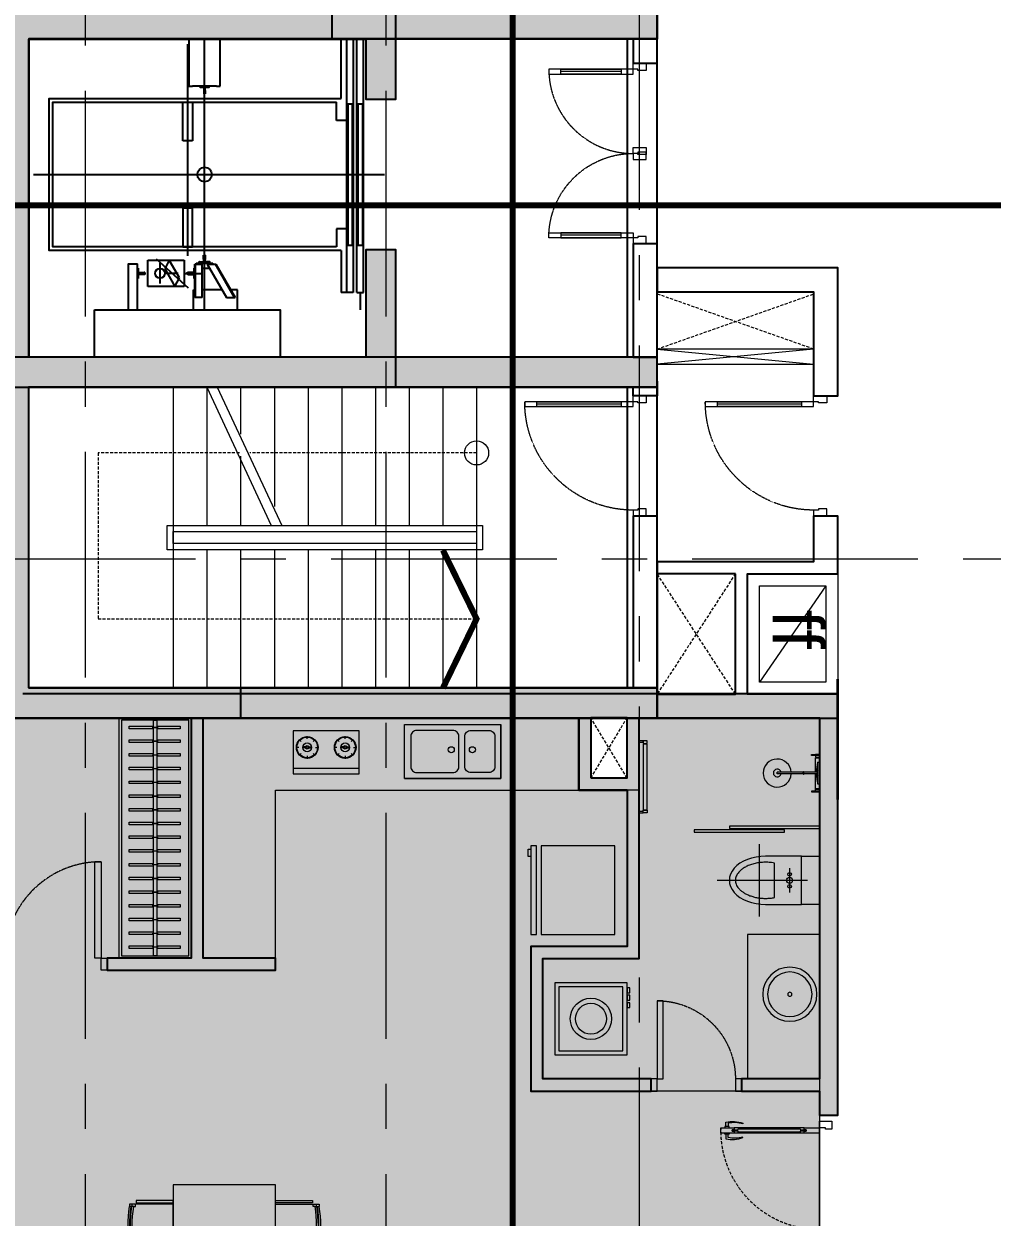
# Model space of a CAD drawing. Header units: millimetres. Extents: x -100356 to 314685, y 446 to 1273965.
# Drawn here: x 63680 to 71724, y 905381 to 915293 of the extents above; entities that cross this region are included whole.
import ezdxf

# ---------------------------------------------------------------- set-up
doc = ezdxf.new("R2010")
doc.units = ezdxf.units.MM
for name, pattern in [('20180221 BF$0$Core - tb$0$HIDDEN', [0.375, 0.25, -0.125]), ('A1 - dp$0$DASHED2', [0.375, 0.25, -0.125]), ('A1 - dp$0$HIDDEN', [0.375, 0.25, -0.125]), ('B1 - tb$0$DASHED2', [0.375, 0.25, -0.125]), ('B1 - tb$0$HIDDEN', [0.375, 0.25, -0.125]), ('CENTER', [2, 1.25, -0.25, 0.25, -0.25]), ('Core - tb$0$HIDDEN', [0.375, 0.25, -0.125]), ('Dash', [6, 3, -3])]:
    doc.linetypes.add(name, pattern=pattern)
for name, color, linetype, lineweight in [('$0$TUONG 2', 2, 'Continuous', 35), ('20180221 BF$0$TUONG 2', 2, 'Continuous', 25), ('@ color hatch', 7, 'Continuous', 13), ('@LOUVER', 35, 'Continuous', 13), ('A.Concrete', 7, 'Continuous', 25), ('A1 - dp$0$A.HACH 250', 250, 'Continuous', 5), ('A1 - dp$0$CUA', 5, 'Continuous', 9), ('A1 - dp$0$FURNITURE', 8, 'Continuous', 5), ('A1 - dp$0$TUONG 2', 2, 'Continuous', 25), ('B1 - tb$0$A.HACH 250', 250, 'Continuous', 5), ('B1 - tb$0$CUA', 5, 'Continuous', 9), ('B1 - tb$0$FURNITURE', 8, 'Continuous', 5), ('Core - tb$0$1-thaythuong', 9, 'Continuous', 13), ('Core - tb$0$A.Concrete', 7, 'Continuous', 25), ('Core - tb$0$A.Thin', 8, 'Continuous', 13), ('Core - tb$0$A.Wall', 2, 'Continuous', 25), ('Core - tb$0$CUA', 5, 'Continuous', 9), ('Core - tb$0$Hatch-wall', 251, 'Continuous', 5), ('Core - tb$0$net bao', 254, 'Continuous', 13), ('Hatch-wall', 251, 'Continuous', 5), ('LC.HA', 250, 'Continuous', 9), ('LGI', 250, 'CENTER', 9), ('luoicot', 30, 'Continuous', 13), ('setback', 1, 'Continuous', 13), ('TEXT', 6, 'Continuous', 20), ('TXT', 1, 'Continuous', 25)]:
    doc.layers.add(name, color=color, linetype=linetype, lineweight=lineweight)
doc.layers.add('@area depoint', color=8, linetype='Continuous', lineweight=35, plot=False)
doc.layers.add('Core - tb$0$CT3 MBT 11-31$0$Nqh-ME-01', color=8, linetype='Continuous')
doc.layers.add('STR', color=7, linetype='Continuous')
doc.styles.add('arial_eng', font='ARIALNI.TTF')
doc.styles.add('VnArial', font='Font - TrueType - Arial.ttf')

# ---------------------------------------------------------------- blocks, each defined once
blk = doc.blocks.new('A1 - dp$0$mb-tulanh700x735')
for p, q in [((368.4, 700), (-368.4, 700)), ((-368.4, 700), (-368.4, 650.9)), ((279.3, 700), (279.3, 720.2)), ((279.3, 720.2), (339.9, 720.2)), ((339.9, 700), (279.3, 700)), ((339.9, 720.2), (339.9, 700)), ((368.4, 650.9), (368.4, 700)), ((-368.4, 650.9), (368.4, 650.9)), ((368.4, 614), (-368.4, 614)), ((-368.4, 614), (-368.4, 0)), ((368.4, 0), (368.4, 614)), ((-368.4, 0), (368.4, 0))]:
    blk.add_line(p, q)
blk = doc.blocks.new('A1 - dp$0$bep')
at = {"layer": 'A1 - dp$0$FURNITURE'}
for p, q in [((0, 358.3), (0, 0)), ((549, 358.3), (0, 358.3)), ((116.8, 289.8), (116.8, 313.2)), ((432.3, 289.8), (432.3, 313.2)), ((549, 0), (549, 358.3)), ((46.6, 219.6), (23.2, 219.6)), ((67.2, 269.2), (50.6, 285.8)), ((102.7, 223.6), (80.1, 223.6)), ((102.7, 215.5), (80.1, 215.5)), ((130.9, 223.6), (153.5, 223.6)), ((130.9, 215.5), (153.5, 215.5)), ((166.4, 269.2), (183, 285.8)), ((187, 219.6), (210.4, 219.6)), ((362.1, 219.6), (338.6, 219.6)), ((382.6, 269.2), (366.1, 285.8)), ((418.1, 223.6), (395.6, 223.6)), ((418.1, 215.5), (395.6, 215.5)), ((446.4, 223.6), (468.9, 223.6)), ((446.4, 215.5), (468.9, 215.5)), ((481.9, 269.2), (498.4, 285.8)), ((502.4, 219.6), (525.9, 219.6)), ((67.2, 170), (50.6, 153.4)), ((116.8, 149.4), (116.8, 126)), ((166.4, 170), (183, 153.4)), ((382.6, 170), (366.1, 153.4)), ((432.3, 149.4), (432.3, 126)), ((481.9, 170), (498.4, 153.4)), ((549, 45), (0, 45)), ((0, 0), (549, 0))]:
    blk.add_line(p, q, dxfattribs=at)
for centre, radius in [((116.8, 219.6), 90), ((116.8, 219.6), 85.5), ((432.3, 219.6), 90), ((432.3, 219.6), 85.5), ((116.8, 219.6), 36.9), ((116.8, 219.6), 14.7), ((116.8, 219.6), 8.24), ((432.3, 219.6), 36.9), ((432.3, 219.6), 14.7), ((432.3, 219.6), 8.24)]:
    blk.add_circle(centre, radius, dxfattribs=at)
blk = doc.blocks.new('A1 - dp$0$crua 450x830')
at = {"layer": 'A1 - dp$0$FURNITURE'}
blk.add_lwpolyline([(400, 10), (-400, 10), (-400, 460), (400, 460)], close=True, dxfattribs=at)
blk.add_lwpolyline([(-400, 10), (400, 10), (400, 460)], dxfattribs=at)
for points in [[(-300, 60), (0, 60, 0.414214), (50, 110), (50, 360, 0.414214), (0, 410), (-300, 410, 0.414214), (-350, 360), (-350, 110, 0.414214)], [(100, 110), (100, 360, -0.414214), (150, 410), (300, 410, -0.414214), (350, 360), (350, 110, -0.414214), (300, 60), (150, 60, -0.414214)]]:
    blk.add_lwpolyline(points, format="xyb", close=True, dxfattribs=at)
for centre in [(-12.5, 250), (162.5, 250)]:
    blk.add_circle(centre, 25, dxfattribs=at)
blk = doc.blocks.new('A1 - dp$0$A$C4168242D')
for points in [[(300, 750), (300, 0)], [(0, 400), (600, 400)], [(100, 350), (100, 50), (500, 50), (500, 350)], [(157.1, 275.5), (442.9, 275.5)], [(400, 150), (200, 150)]]:
    blk.add_lwpolyline(points)
for centre, radius in [((250, 150), 15), ((300, 150), 25), ((350, 150), 15)]:
    blk.add_circle(centre, radius)
blk.add_ellipse((300, 350), major_axis=(0, 300), ratio=0.666667, start_param=4.712389, end_param=7.853982)
blk.add_open_spline([(442.9, 275.5), (444.5, 283.4), (445.7, 291.4), (448.6, 313.5), (449.6, 327.6), (450.2, 356.1), (449.7, 370.4), (447.3, 398.6), (445.3, 412.5), (439.9, 439.6), (436.5, 452.7), (428.4, 477.8), (423.8, 489.7), (413.4, 512), (407.6, 522.4), (396.4, 539.6), (391.1, 546.8), (380.1, 559.9), (374.4, 565.7), (362.9, 575.9), (357.1, 580.3), (345.5, 587.6), (339.8, 590.6), (328.3, 595.4), (322.7, 597.1), (311.5, 599.4), (306, 600), (294.9, 600), (289.4, 599.5), (278.2, 597.3), (272.6, 595.7), (261.1, 591.1), (255.4, 588.1), (243.8, 580.9), (238, 576.6), (226.5, 566.5), (220.8, 560.8), (209.7, 547.9), (204.4, 540.8), (194.2, 525.3), (189.3, 516.9), (180.4, 498.9), (176.2, 489.4), (168.7, 469.5), (165.4, 459), (159.7, 437.4), (157.3, 426.3), (153.4, 403.6), (152, 392), (150.3, 368.5), (149.9, 356.7), (150.2, 333.1), (150.9, 321.3), (153.2, 298.1), (154.9, 286.7), (157.1, 275.5)], degree=3, knots=[4.428595, 4.428595, 4.428595, 4.428595, 4.521718, 4.521718, 4.681946, 4.681946, 4.842175, 4.842175, 5.002403, 5.002403, 5.162632, 5.162632, 5.32286, 5.32286, 5.483089, 5.483089, 5.615862, 5.615862, 5.748636, 5.748636, 5.88141, 5.88141, 6.014184, 6.014184, 6.146958, 6.146958, 6.279732, 6.279732, 6.412506, 6.412506, 6.545279, 6.545279, 6.678053, 6.678053, 6.810827, 6.810827, 6.943601, 6.943601, 7.076375, 7.076375, 7.209149, 7.209149, 7.341922, 7.341922, 7.474696, 7.474696, 7.60747, 7.60747, 7.740244, 7.740244, 7.873018, 7.873018, 8.005792, 8.005792, 8.137776, 8.137776, 8.137776, 8.137776])
blk = doc.blocks.new('A1 - dp$0$A$C722D3D91')
at = {"ltscale": 0.07}
for radius in [225, 185, 17]:
    blk.add_circle((0, 0), radius, dxfattribs=at)
blk = doc.blocks.new('*U202')
for points in [[(0, 100), (50, 100), (50, 0), (0, 0)], [(700, 100), (750, 100), (750, 0), (700, 0)], [(50, 0), (100, 0), (100, -650), (50, -650)]]:
    blk.add_lwpolyline(points, close=True)
at = {"linetype": 'A1 - dp$0$HIDDEN'}
blk.add_arc((50, 0), 650, 270, 0, dxfattribs=at)
blk = doc.blocks.new('A1 - dp$0$A$C6E1257E0')
at = {"linetype": 'Continuous'}
blk.add_lwpolyline([(30.5, 0), (64.5, 0), (64.5, 8.5), (30.5, 8.5)], close=True, dxfattribs=at)
blk.add_lwpolyline([(39, 8.5), (39, 42.5, -0.1327536), (166.5, 34), (166.5, 29.75, 0.1152164), (56, 34), (56, 8.5)], format="xyb", dxfattribs=at)
blk = doc.blocks.new('A1 - dp$0$cua vao can ho')
at = {"layer": 'A1 - dp$0$A.HACH 250', "linetype": 'A1 - dp$0$DASHED2', "ltscale": 100}
for centre, radius, start, end in [((-77.8, 0), 822.2, 88.45126, 179.99999), ((-1222.2, 0), 322.2, 0.00003, 93.95459)]:
    blk.add_arc(centre, radius, start, end, dxfattribs=at)
at = {"layer": 'A1 - dp$0$CUA'}
for p, q in [((-100, 127.8), (-100, 710.8)), ((-55.6, 127.8), (-55.6, 710.8)), ((-1244.4, 127.8), (-1244.4, 210.3)), ((-1200, 127.8), (-1200, 210.3))]:
    blk.add_line(p, q, dxfattribs=at)
for points in [[(-55.6, 821.9), (-55.6, 804.1), (-55.6, 710.8), (-72.2, 710.8), (-72.7, 726.4), (-82.8, 726.4), (-83.3, 710.8), (-100, 710.8), (-100, 821.9)], [(-72.7, 726.4), (-71.1, 676.4), (-63.9, 676.4), (-63.9, 161.1), (-71.1, 161.1), (-72.7, 111.1), (-82.8, 111.1), (-83.3, 127.8), (-84.4, 161.1), (-91.7, 161.1), (-91.7, 676.4), (-84.4, 676.4), (-82.8, 726.4)], [(-1244.4, 321.5), (-1244.4, 303.7), (-1244.4, 210.3), (-1227.8, 210.3), (-1227.3, 225.9), (-1217.2, 225.9), (-1216.7, 210.3), (-1200, 210.3), (-1200, 321.5)], [(-1227.3, 225.9), (-1228.9, 175.9), (-1236.1, 175.9), (-1236.1, 161.1), (-1228.9, 161.1), (-1227.3, 111.1), (-1217.2, 111.1), (-1216.7, 127.8), (-1215.6, 161.1), (-1208.3, 161.1), (-1208.3, 175.9), (-1215.6, 175.9), (-1217.2, 225.9)], [(-1216.7, 127.8), (-1217.2, 111.1), (-1227.3, 111.1), (-1227.8, 127.8), (-1244.4, 127.8), (-1244.4, 1.1), (-1244.4, 0), (-1200, 0), (-1200, 11.1), (-1200, 127.8)], [(-83.3, 127.8), (-82.8, 111.1), (-72.7, 111.1), (-72.2, 127.8), (-55.6, 127.8), (-55.6, 1.1), (-55.6, 0), (-100, 0), (-100, 11.1), (-100, 127.8)], [(-1233.3, -50), (-1244.4, -50), (-1244.4, 0), (-1300, 0), (-1300, -100), (-1275, -100), (-1233.3, -100)], [(-66.7, -50), (-55.6, -50), (-55.6, 0), (0, 0), (0, -100), (-25, -100), (-66.7, -100)]]:
    blk.add_lwpolyline(points, close=True, dxfattribs=at)
blk.add_lwpolyline([(-1244.4, 0), (-55.6, 0)], dxfattribs=at)
at = {"layer": 'A1 - dp$0$CUA', "yscale": 1.111111111007631, "zscale": 1.111111111007631}
for p, xscale, rotation in [((-100, 821.9), -1.111111111007631, 89.99998306033208), ((-55.6, 821.9), 1.111111111007631, 269.9999830603322)]:
    blk.add_blockref('A1 - dp$0$A$C6E1257E0', p, dxfattribs=dict(at, xscale=xscale, rotation=rotation))
blk = doc.blocks.new('B1 - tb$0$A$C588A0D6B')
for p, q in [((-122, -38), (123, -38)), ((-122, -59), (-122, -38)), ((123, -59), (-122, -59)), ((-11, -64), (-11, -211)), ((9, -65), (9, -211)), ((123, -38), (123, -59)), ((9, -211), (-11, -211)), ((9, -220), (-11, -220)), ((-11, -220), (-11, -507)), ((9, -220), (9, -507)), ((9, -507), (-11, -507))]:
    blk.add_line(p, q)
for points in [[(-178, -37), (-208, -37), (-208, -82), (-178, -82)], [(-208, -37), (-197, -37), (-197, -129), (-208, -129)], [(179, -37), (208, -37), (208, -82), (179, -82)], [(208, -37), (198, -37), (198, -129), (208, -129)]]:
    blk.add_lwpolyline(points, close=True)
blk.add_lwpolyline([(-11, -82), (-171, -82), (-171, -38), (172, -38), (172, -82), (9, -82)])
for centre, radius, start, end in [((0, 431), 505, 255.9943, 268.6524), ((0, 0), 65.5, 243.6552, 296.3448), ((0, 431), 505, 271.0236, 284.0057), ((-8, -215), 5.39, 127.2582, 232.7418), ((6, -215), 5.39, 307.2582, 52.7418), ((-1, -507), 155, 93.8501, 86.1499), ((-1, -507), 43, 104.0595, 75.9405)]:
    blk.add_arc(centre, radius, start, end)
blk = doc.blocks.new('B1 - tb$0$A$C487079A1')
at = {"layer": 'B1 - tb$0$FURNITURE'}
for points in [[(33.8, 588.9), (33.8, 600.1), (0, 600.1), (0, 588.9)], [(67.6, 577.7), (67.6, 600.1), (33.8, 600.1), (33.8, 577.7)], [(33.8, 0), (33.8, 11.2), (0, 11.2), (0, 0)], [(67.6, 22.3), (67.6, 0), (33.8, 0), (33.8, 22.3)]]:
    blk.add_lwpolyline(points, close=True, dxfattribs=at)
blk.add_lwpolyline([(33.7, 147.1), (33.7, 27.4), (67, 27.4), (67, 572.7), (33.7, 572.7), (33.7, 147.1)], dxfattribs=at)
blk = doc.blocks.new('*U193')
for points in [[(0, 100), (50, 100), (50, 0), (0, 0)], [(850, 100), (900, 100), (900, 0), (850, 0)], [(50, 0), (100, 0), (100, -800), (50, -800)]]:
    blk.add_lwpolyline(points, close=True)
at = {"linetype": 'B1 - tb$0$HIDDEN'}
blk.add_arc((50, 0), 800, 270, 0, dxfattribs=at)
blk = doc.blocks.new('B1 - tb$0$1012')
for p, q in [((397, 222), (71, 222)), ((71, 222), (71, 202)), ((397, 202), (397, 222)), ((397, 192), (13, 192)), ((13, 192), (13, 169)), ((52, 169), (13, 169)), ((36, 169), (36, 192)), ((52, 169), (67, 169)), ((67, 169), (67, 192)), ((71, 202), (397, 202)), ((397, -192), (397, 192)), ((52, -169), (13, -169)), ((13, -169), (13, -192)), ((13, -192), (397, -192)), ((36, -192), (36, -169)), ((52, -169), (67, -169)), ((67, -192), (67, -169)), ((71, -202), (397, -202)), ((71, -222), (71, -202)), ((397, -202), (397, -222)), ((397, -222), (71, -222))]:
    blk.add_line(p, q)
at = {"extrusion": (-5.14472e-34, -5.14472e-34, -1)}
for centre, major_axis, start_param, end_param in [((1073, 0), (759, 759), 3.768877, 4.085105), ((1073, 0), (748, 748), 3.766561, 4.087421), ((1094, 0), (759, 759), 3.768877, 4.085105), ((1094, 0), (748, 748), 3.766561, 4.087421)]:
    blk.add_ellipse(centre, major_axis=major_axis, ratio=1, start_param=start_param, end_param=end_param, dxfattribs=at)
blk = doc.blocks.new('B1 - tb$0$ban an 4ng')
blk.add_lwpolyline([(1200, 0), (0, 0), (0, -850), (1200, -850)], close=True)
at = {"extrusion": (2.97971e-18, -2.13826e-28, -1), "xscale": 0.9444444444444446, "yscale": 0.9444444444444446, "zscale": -0.9444444444444446, "rotation": 270}
for p in [(-341.9, 375.3), (-853.5, 375.3)]:
    blk.add_blockref('B1 - tb$0$1012', p, dxfattribs=at)
at = {"xscale": 0.9444444444444446, "yscale": 0.9444444444444446, "zscale": 0.9444444444444446, "rotation": 90}
for p in [(341.9, -1225.3), (853.5, -1225.3)]:
    blk.add_blockref('B1 - tb$0$1012', p, dxfattribs=at)
blk = doc.blocks.new('*U391')
at = {"layer": 'B1 - tb$0$FURNITURE'}
for points in [[(0, 600), (0, 0), (1996.1, 0), (1996.1, 600)], [(1976.1, 580), (1976.1, 20), (20, 20), (20, 580)]]:
    blk.add_lwpolyline(points, close=True, dxfattribs=at)
at = {"layer": 'B1 - tb$0$FURNITURE', "ltscale": 6}
for points in [[(91.1, 313.1), (91.1, 515.2), (69.1, 515.2), (69.1, 313.1)], [(205.1, 313.1), (205.1, 515.2), (183.1, 515.2), (183.1, 313.1)], [(319.1, 313.1), (319.1, 515.2), (297.1, 515.2), (297.1, 313.1)], [(433.1, 313.1), (433.1, 515.2), (411.1, 515.2), (411.1, 313.1)], [(547.1, 313.1), (547.1, 515.2), (525.1, 515.2), (525.1, 313.1)], [(661.1, 313.1), (661.1, 515.2), (639.1, 515.2), (639.1, 313.1)], [(775.1, 313.1), (775.1, 515.2), (753.1, 515.2), (753.1, 313.1)], [(889.1, 313.1), (889.1, 515.2), (867.1, 515.2), (867.1, 313.1)], [(1003.1, 313.1), (1003.1, 515.2), (981.1, 515.2), (981.1, 313.1)], [(1117.1, 313.1), (1117.1, 515.2), (1095.1, 515.2), (1095.1, 313.1)], [(1231.1, 313.1), (1231.1, 515.2), (1209.1, 515.2), (1209.1, 313.1)], [(1345.1, 313.1), (1345.1, 515.2), (1323.1, 515.2), (1323.1, 313.1)], [(1459.1, 313.1), (1459.1, 515.2), (1437.1, 515.2), (1437.1, 313.1)], [(1573.1, 313.1), (1573.1, 515.2), (1551.1, 515.2), (1551.1, 313.1)], [(1687.1, 313.1), (1687.1, 515.2), (1665.1, 515.2), (1665.1, 313.1)], [(1801.1, 313.1), (1801.1, 515.2), (1779.1, 515.2), (1779.1, 313.1)], [(1915.1, 313.1), (1915.1, 515.2), (1893.1, 515.2), (1893.1, 313.1)], [(69.1, 286.7), (69.1, 92.1), (91.1, 92.1), (91.1, 286.7)], [(183.1, 286.7), (183.1, 92.1), (205.1, 92.1), (205.1, 286.7)], [(297.1, 286.7), (297.1, 92.1), (319.1, 92.1), (319.1, 286.7)], [(411.1, 286.7), (411.1, 92.1), (433.1, 92.1), (433.1, 286.7)], [(525.1, 286.7), (525.1, 92.1), (547.1, 92.1), (547.1, 286.7)], [(639.1, 286.7), (639.1, 92.1), (661.1, 92.1), (661.1, 286.7)], [(753.1, 286.7), (753.1, 92.1), (775.1, 92.1), (775.1, 286.7)], [(867.1, 286.7), (867.1, 92.1), (889.1, 92.1), (889.1, 286.7)], [(981.1, 286.7), (981.1, 92.1), (1003.1, 92.1), (1003.1, 286.7)], [(1095.1, 286.7), (1095.1, 92.1), (1117.1, 92.1), (1117.1, 286.7)], [(1209.1, 286.7), (1209.1, 92.1), (1231.1, 92.1), (1231.1, 286.7)], [(1323.1, 286.7), (1323.1, 92.1), (1345.1, 92.1), (1345.1, 286.7)], [(1437.1, 286.7), (1437.1, 92.1), (1459.1, 92.1), (1459.1, 286.7)], [(1551.1, 286.7), (1551.1, 92.1), (1573.1, 92.1), (1573.1, 286.7)], [(1665.1, 286.7), (1665.1, 92.1), (1687.1, 92.1), (1687.1, 286.7)], [(1779.1, 286.7), (1779.1, 92.1), (1801.1, 92.1), (1801.1, 286.7)], [(1893.1, 286.7), (1893.1, 92.1), (1915.1, 92.1), (1915.1, 286.7)]]:
    blk.add_lwpolyline(points, dxfattribs=at)
for points in [[(1976.1, 286.7), (1976.1, 313.1), (20, 313.1), (20, 286.7)], [(82.7, 319.2), (78.3, 319.2), (78.3, 280.4), (82.7, 280.4)], [(196.7, 319.2), (192.3, 319.2), (192.3, 280.4), (196.7, 280.4)], [(310.7, 319.2), (306.3, 319.2), (306.3, 280.4), (310.7, 280.4)], [(424.7, 319.2), (420.3, 319.2), (420.3, 280.4), (424.7, 280.4)], [(538.7, 319.2), (534.3, 319.2), (534.3, 280.4), (538.7, 280.4)], [(652.7, 319.2), (648.3, 319.2), (648.3, 280.4), (652.7, 280.4)], [(766.7, 319.2), (762.3, 319.2), (762.3, 280.4), (766.7, 280.4)], [(880.7, 319.2), (876.3, 319.2), (876.3, 280.4), (880.7, 280.4)], [(994.7, 319.2), (990.3, 319.2), (990.3, 280.4), (994.7, 280.4)], [(1108.7, 319.2), (1104.3, 319.2), (1104.3, 280.4), (1108.7, 280.4)], [(1222.7, 319.2), (1218.3, 319.2), (1218.3, 280.4), (1222.7, 280.4)], [(1336.7, 319.2), (1332.3, 319.2), (1332.3, 280.4), (1336.7, 280.4)], [(1450.7, 319.2), (1446.3, 319.2), (1446.3, 280.4), (1450.7, 280.4)], [(1564.7, 319.2), (1560.3, 319.2), (1560.3, 280.4), (1564.7, 280.4)], [(1678.7, 319.2), (1674.3, 319.2), (1674.3, 280.4), (1678.7, 280.4)], [(1792.7, 319.2), (1788.3, 319.2), (1788.3, 280.4), (1792.7, 280.4)], [(1906.7, 319.2), (1902.3, 319.2), (1902.3, 280.4), (1906.7, 280.4)]]:
    blk.add_lwpolyline(points, close=True, dxfattribs=at)
blk = doc.blocks.new('A1 - dp$0$MBMAYGIAT')
at = {"layer": 'A1 - dp$0$FURNITURE', "linetype": 'ByBlock'}
for points in [[(0, -350), (700, -350), (700, 350), (0, 350)], [(40, -310), (660, -310), (660, 310), (40, 310)], [(700, 253), (726, 253), (726, 300), (700, 300)], [(700, 180), (726, 180), (726, 228), (700, 228)], [(700, 108), (726, 108), (726, 155), (700, 155)]]:
    blk.add_lwpolyline(points, close=True, dxfattribs=at)
for radius in [200, 150]:
    blk.add_circle((350, 0), radius, dxfattribs=at)
blk = doc.blocks.new('1B3')
at = {"layer": '@ color hatch', "ltscale": 0.5}
h = blk.add_hatch(color=11, dxfattribs=at)
h.dxf.hatch_style = 1
h.paths.add_polyline_path([(-10200, 6300), (-9300, 6300), (-9300, 6400), (-6970, 6400), (-6970, 5128.3), (-2150, 5128.3), (-2150, 4528.3), (-1650, 4528.3), (-1650, 5128.3), (-150, 5128.3), (-150, 49.6), (-1500, 49.6), (-1500, 149.6), (-3000, 149.6), (-3000, 49.6), (-9500, 49.6), (-9500, 3232.2), (-10200, 3232.2)])
h.paths.add_polyline_path([(-10400, 3231.6), (-10800, 3231.6), (-10800, 6299.6), (-10400, 6299.6)])
h.paths.add_polyline_path([(-9700, 3032.2), (-10800, 3032.2), (-10800, 149.6), (-9700, 149.6)])
at = {"layer": 'Hatch-wall', "ltscale": 0.5}
h = blk.add_hatch(color=256, dxfattribs=at)
h.dxf.hatch_style = 1
h.paths.add_polyline_path([(-5370, 5128.3), (-5370, 3132.2), (-6070, 3132.2), (-6070, 3032.2), (-4670, 3032.2), (-4670, 3132.2), (-5270, 3132.2), (-5270, 5128.3), (-2150, 5128.3), (-2150, 4528.3), (-1750, 4528.3), (-1750, 3227.9), (-2549.7, 3227.9), (-2549.7, 2027.9), (-1549.7, 2027.9), (-1549.7, 2127.9), (-2449.7, 2127.9), (-2449.7, 3127.9), (-1650, 3127.9), (-1650, 5128.3), (-1650, 5128.3), (-150, 5128.3), (-150, 2127.9), (-799.7, 2127.9), (-799.7, 2027.9), (-150, 2027.9), (-150, 1827.9), (0, 1827.9), (0, 5328.3), (-6770, 5328.3), (-6770, 6600), (-10800, 6600), (-10800, 6400), (-10400, 6400), (-10400, 6000), (-10200, 6000), (-10200, 6300), (-9300, 6300), (-9300, 6400), (-6970, 6400), (-6970, 5128.3)])
h.paths.add_polyline_path([(-2050, 4628.3), (-1750, 4628.3), (-1750, 5128.3), (-2050, 5128.3)], flags=16)
h.paths.add_polyline_path([(-10800, 149.6), (-9700, 149.6), (-9700, 832.2), (-9500, 832.2), (-9500, 49.6), (-3000, 49.6), (-3000, 349.6), (-2900, 349.6), (-2900, 49.6), (-150, 49.6), (-150, 478.3), (0, 478.3), (0, -150.4), (-10800, -150.4)])
h.paths.add_polyline_path([(-9700, 3032.2), (-9700, 3032.2), (-10800, 3032.2), (-10800, 3231.6), (-10400, 3231.6), (-10400, 3800), (-10400, 3800), (-10200, 3802.9), (-10200, 3231.8), (-9500, 3232.2), (-9500, 3132.2), (-6970, 3132.2), (-6970, 3032.2)])
at = {"layer": '20180221 BF$0$TUONG 2', "ltscale": 0.5, "elevation": 0}
for points in [[(-6970, 5128.3), (-5370, 5128.3), (-5370, 3132.2), (-6070, 3132.2), (-6070, 3032.2), (-4670, 3032.2), (-4670, 3132.2), (-5270, 3132.2), (-5270, 5128.3), (-2150, 5128.3), (-2150, 4528.3), (-1750, 4528.3), (-1750, 3227.9), (-2549.7, 3227.9), (-2549.7, 2027.9), (-1549.7, 2027.9), (-1549.7, 2127.9), (-2449.7, 2127.9), (-2449.7, 3127.9), (-1650, 3127.9), (-1650, 5128.3), (-1650, 5128.3), (-1650, 5128.3), (-150, 5128.3), (-150, 2127.9), (-799.7, 2127.9), (-799.7, 2027.9), (-150, 2027.9), (-150, 1827.9), (0, 1827.9), (0, 5328.3), (-6770, 5328.3)], [(-1750, 4528.3), (-2150, 4528.3), (-2150, 5128.3)]]:
    blk.add_lwpolyline(points, dxfattribs=at)
at = {"layer": '@ color hatch', "color": 7, "linetype": 'Dash', "ltscale": 10, "const_width": 10, "elevation": 0}
blk.add_lwpolyline([(-10200, 6300), (-9300, 6300), (-9300, 6400), (-6970, 6400), (-6970, 5128.3), (-2150, 5128.3), (-2150, 4528.3), (-1650, 4528.3), (-1650, 5128.3), (-150, 5128.3), (-150, 49.6), (-1500, 49.6), (-1500, 149.6), (-3000, 149.6), (-3000, 49.6), (-9299.9, 49.6), (-9299.9, 150), (-9500, 150), (-9500, 3232.2), (-10200, 3232.2)], close=True, dxfattribs=at)
at = {"layer": 'A1 - dp$0$CUA'}
blk.add_line((-799.7, 2027.9, 0), (-1549.7, 2027.9, 0), dxfattribs=at)
at = {"layer": 'A1 - dp$0$CUA', "elevation": 0}
for points in [[(-442.8, 4198.3), (-1192.8, 4198.3), (-1192.8, 4178.3), (-442.8, 4178.3)], [(-900, 4208.3), (-150, 4208.3), (-150, 4228.3), (-900, 4228.3)]]:
    blk.add_lwpolyline(points, close=True, dxfattribs=at)
at = {"layer": 'A1 - dp$0$FURNITURE', "elevation": 0}
blk.add_lwpolyline([(-4670, 3132.2), (-4670, 4528.3), (-2150, 4528.3)], dxfattribs=at)
for points in [[(-300, 3978.3), (-150, 3978.3), (-150, 3578.3), (-300, 3578.3)], [(-150, 3328.3), (-750, 3328.3), (-750, 2127.9), (-150, 2127.9)]]:
    blk.add_lwpolyline(points, close=True, dxfattribs=at)
at = {"layer": 'A1 - dp$0$TUONG 2', "elevation": 0}
blk.add_lwpolyline([(-2050, 4628.3), (-1750, 4628.3), (-1750, 5128.3), (-2050, 5128.3)], close=True, dxfattribs=at)
at = {"layer": 'A1 - dp$0$TUONG 2', "ltscale": 0.5, "elevation": 0}
blk.add_lwpolyline([(-150, 4120.1), (-150, 2127.9)], dxfattribs=at)
at = {"layer": 'B1 - tb$0$A.HACH 250', "linetype": 'B1 - tb$0$DASHED2', "ltscale": 100, "elevation": 0}
for points in [[(-1750, 4628.3), (-2050, 5128.3)], [(-2050, 4628.3), (-1750, 5128.3)]]:
    blk.add_lwpolyline(points, dxfattribs=at)
at = {"layer": 'A1 - dp$0$CUA', "xscale": -1, "rotation": 180}
blk.add_blockref('*U202', (-1549.7, 2127.9, 0), dxfattribs=at)
at = {"layer": 'A1 - dp$0$FURNITURE', "extrusion": (-2.97971e-18, 6.05848e-28, -1), "zscale": -1, "rotation": 270}
blk.add_blockref('*U391', (5370, 5128.3, 0), dxfattribs=at)
at = {"layer": 'A1 - dp$0$FURNITURE'}
for name, p in [('A1 - dp$0$crua 450x830', (-3197.4, 4612.9, 0)), ('A1 - dp$0$bep', (-4523.9, 4662.8, 0))]:
    blk.add_blockref(name, p, dxfattribs=at)
at = {"layer": 'A1 - dp$0$FURNITURE', "extrusion": (2.97971e-18, 2.01951e-28, -1), "xscale": -1, "zscale": -1}
blk.add_blockref('B1 - tb$0$A$C487079A1', (1650, 4337.7, 0), dxfattribs=at)
at = {"layer": 'A1 - dp$0$FURNITURE', "extrusion": (2.97971e-18, -2.15412e-27, -1), "xscale": -0.7500000000000013, "yscale": 0.7500000000000013, "zscale": -0.7500000000000013, "rotation": 90}
blk.add_blockref('B1 - tb$0$A$C588A0D6B', (121.7, 4668.6, 0), dxfattribs=at)
at = {"layer": 'A1 - dp$0$FURNITURE', "extrusion": (-2.0195e-28, 2.97971e-18, -1), "xscale": -1, "zscale": -1, "rotation": 270}
blk.add_blockref('A1 - dp$0$mb-tulanh700x735', (1850, 3696.3, 0), dxfattribs=at)
at = {"layer": 'A1 - dp$0$FURNITURE'}
for name, p, rotation in [('A1 - dp$0$A$C4168242D', (-250, 3478.3, 0), 90), ('B1 - tb$0$ban an 4ng', (-4670, 1249.6, 0), 270)]:
    blk.add_blockref(name, p, dxfattribs=dict(at, rotation=rotation))
at = {"layer": 'A1 - dp$0$FURNITURE', "xscale": -1, "rotation": 180}
blk.add_blockref('A1 - dp$0$A$C722D3D91', (-397.5, 2831.9, 0), dxfattribs=at)
at = {"layer": 'A1 - dp$0$FURNITURE', "extrusion": (-5.2756e-19, 5.65041e-18, -1), "xscale": -0.8571428571428413, "yscale": 0.8571428571428416, "zscale": -0.8571428571428413, "rotation": 1.693966638960377e-05}
blk.add_blockref('A1 - dp$0$MBMAYGIAT', (2349.7, 2627.9, 0), dxfattribs=at)
at = {"layer": 'A1 - dp$0$TUONG 2', "rotation": 90}
blk.add_blockref('A1 - dp$0$cua vao can ho', (-150, 1778.3, 0), dxfattribs=at)
at = {"layer": 'B1 - tb$0$CUA', "rotation": 180}
blk.add_blockref('*U193', (-6070, 3132.2, 0), dxfattribs=at)
at = {"layer": 'A1 - dp$0$FURNITURE', "style": 'arial_eng'}
blk.add_attdef('AC', (-9775.6, 662.9, 0), '', height=300, rotation=180, dxfattribs=at)
blk = doc.blocks.new('X-GRID')
at = {"layer": 'LGI', "ltscale": 1500}
for p, q in [((-36550, -7272.6), (-36550, 49990.7)), ((-34450, 49486.8), (-34450, -7272.6)), ((-31950, 49486.8), (-31950, -7272.6)), ((5008.8, 24500), (-57318.6, 24500))]:
    blk.add_line(p, q, dxfattribs=at)
blk = doc.blocks.new('A$C60262ED2')
at = {"layer": 'LC.HA'}
h = blk.add_hatch(color=256, dxfattribs=at)
h.dxf.hatch_style = 1
h.paths.add_polyline_path([(44108.8, 31553.9), (44108.8, 32053.9), (43858.8, 32053.9), (43858.8, 31553.9), (41658.8, 31553.9), (41658.8, 40134), (43858.8, 40134), (43858.8, 39633.9), (44108.8, 39633.9), (44108.8, 40384), (41408.8, 40384), (41408.8, 31553.9), (38638.8, 31553.9), (38638.8, 25662.7), (40648.5, 25662.7), (40648.5, 25912.7), (38888.8, 25912.7), (38888.8, 28412.7), (44108.8, 28412.7), (44108.8, 28662.7), (38888.8, 28662.7), (38888.8, 31303.9), (44108.8, 31303.9)])
h.paths.add_polyline_path([(44108.8, 38633.9), (43858.8, 38633.9), (43858.8, 37433.9), (44108.8, 37433.9)], flags=17)
h.paths.add_polyline_path([(44108.8, 36443.9), (43858.8, 36443.9), (43858.8, 35243.9), (44108.8, 35243.9)], flags=17)
h.paths.add_polyline_path([(44108.8, 34253.9), (43858.8, 34253.9), (43858.8, 33053.9), (44108.8, 33053.9)], flags=17)
h.paths.add_polyline_path([(39608.8, 33603.9), (39358.8, 33603.9), (39358.8, 31553.9), (39608.8, 31553.9)], flags=17)
at = {"layer": 'STR', "ltscale": 1000, "elevation": 0}
blk.add_lwpolyline([(44108.8, 25662.7), (44108.8, 31553.9), (44108.8, 40384), (41408.8, 40384), (41408.8, 31553.9), (38638.8, 31553.9), (38638.8, 25662.7)], close=True, dxfattribs=at)
for points in [[(44108.8, 31303.9), (38888.8, 31303.9), (38888.8, 28662.7), (44108.8, 28662.7)], [(44108.8, 25912.7), (38888.8, 25912.7), (38888.8, 28412.7), (44108.8, 28412.7)], [(40648.5, 25909.2), (40648.5, 25662.7)]]:
    blk.add_lwpolyline(points, dxfattribs=at)
at = {"layer": 'STR', "elevation": 0}
for points in [[(43858.8, 31303.9), (43858.8, 28662.7)], [(43858.8, 28412.7), (43858.8, 25912.7)]]:
    blk.add_lwpolyline(points, dxfattribs=at)
at = {"rotation": 180}
blk.add_blockref('X-GRID', (7408.8, 51484, 0), dxfattribs=at)
blk = doc.blocks.new('column')
at = {"layer": 'luoicot', "ltscale": 0.5}
blk.add_blockref('A$C60262ED2', (-47108.6, -40383.9, 0), dxfattribs=at)
blk = doc.blocks.new('*U369')
blk.add_line((70, 100), (70, 800))
for points in [[(50, 0), (50, 900), (90, 900), (90, 0)], [(50, 100), (90, 100), (90, 800), (50, 800)], [(0, -110), (60, -110), (60, -40), (50, -40), (50, 0), (0, 0)], [(1000, -110), (940, -110), (940, -40), (950, -40), (950, 0), (1000, 0)]]:
    blk.add_lwpolyline(points, close=True)
at = {"linetype": 'Core - tb$0$HIDDEN'}
blk.add_arc((50, 0), 900, 360, 90, dxfattribs=at)
blk = doc.blocks.new('*U199')
blk.add_line((-70, 100), (-70, 600))
for points in [[(-50, 0), (-50, 700), (-90, 700), (-90, 0)], [(-50, 100), (-90, 100), (-90, 600), (-50, 600)], [(-800, -110), (-740, -110), (-740, -40), (-750, -40), (-750, 0), (-800, 0)], [(0, -110), (-60, -110), (-60, -40), (-50, -40), (-50, 0), (0, 0)]]:
    blk.add_lwpolyline(points, close=True)
at = {"linetype": 'Core - tb$0$HIDDEN'}
blk.add_arc((-50, 0), 700, 90, 180, dxfattribs=at)
blk = doc.blocks.new('Core - tb$0$CT3 MBT 11-31$0$TM1500')
at = {"layer": 'Core - tb$0$CT3 MBT 11-31$0$Nqh-ME-01'}
for p, q in [((-1433, 450), (-1433, 2209)), ((-1293, 1791), (-1293, 2250.2)), ((-1293, 316), (-1293, 2250.2)), ((-1293, 1782), (-1293, 1872)), ((-104, 1713), (-104, 538)), ((-104, 1713), (-66, 1713)), ((-66, 1713), (-66, 538)), ((-19, 1713), (-19, 538)), ((-19, 1713), (19, 1713)), ((19, 1713), (19, 538)), ((-104, 538), (-66, 538)), ((-19, 538), (19, 538)), ((-1427, 182), (-1691, 423)), ((-1293, 0.2), (-1293, 470)), ((-1293, 382), (-1293, 470)), ((-1858, 304), (-1781, 304)), ((-1663, 219), (-1663, 390)), ((-1511, 304), (-1625, 304)), ((-1455, 304), (-1307, 304)), ((-1367, 304), (-1445, 304)), ((0, 145), (0, 0))]:
    blk.add_line(p, q, dxfattribs=at)
for points in [[(-1423, 2250.2), (-1423, 1860)], [(-1163, 1860), (-1163, 2250.2)], [(-158, 1756), (-158, 2250.2)], [(-113, 2250.2), (-113, 145)], [(-58, 2250.2), (-58, 145)], [(-28, 145), (-28, 2250.2)], [(27, 145), (27, 2250.2)], [(-1423, 1860), (-1393, 1860)], [(-1193, 1860), (-1393, 1860)], [(-1330, 1857), (-1255, 1857)], [(-1330, 1851), (-1330, 1857)], [(-1329, 1850), (-1298, 1848)], [(-1298, 1824), (-1298, 1795)], [(-1298, 1795), (-1288, 1795)], [(-1297, 1826), (-1297, 1847)], [(-1289, 1826), (-1289, 1847)], [(-1288, 1848), (-1256, 1850)], [(-1288, 1824), (-1288, 1795)], [(-1255, 1851), (-1255, 1857)], [(-1193, 1860), (-1163, 1860)], [(-158, 494), (-2583, 494), (-2583, 1756), (-158, 1756)], [(-198, 525), (-2553, 525), (-2553, 1725), (-198, 1725)], [(-1473, 1725), (-1393, 1725)], [(-1473, 1405), (-1473, 1725)], [(-1393, 1725), (-1393, 1405)], [(-198, 1575), (-198, 1725)], [(-113, 1575), (-198, 1575)], [(-1393, 1405), (-1473, 1405)], [(-2714.1, 1125.2), (201.7, 1125.2)], [(-1393, 845), (-1473, 845)], [(-1473, 845), (-1473, 525)], [(-1393, 525), (-1393, 845)], [(-113, 675), (-198, 675)], [(-198, 675), (-198, 525)], [(-1473, 525), (-1393, 525)], [(-1763, 194), (-1763, 414)], [(-1763, 414), (-1463, 414)], [(-1586, 414), (-1624, 342)], [(-1502, 267), (-1586, 414)], [(-1463, 414), (-1463, 194)], [(-1337, 393), (-1337, 400)], [(-1336, 401), (-1299, 404)], [(-1301, 423), (-1301, 455)], [(-1301, 455), (-1285, 455)], [(-1300, 422), (-1299, 422)], [(-1298, 405), (-1298, 421)], [(-1288, 405), (-1288, 421)], [(-1287, 422), (-1286, 422)], [(-1249, 401), (-1287, 404)], [(-1285, 423), (-1285, 455)], [(-1248, 393), (-1248, 400)], [(-158, 494), (-158, 145)], [(-1926, 0), (-1926, 384), (-1851, 384)], [(-1851, 0), (-1851, 384)], [(-1848, 312), (-1848, 348)], [(-1845, 348), (-1848, 348)], [(-1845, 348), (-1845, 312)], [(-1845, 312), (-1794, 312)], [(-1845, 309), (-1794, 309)], [(-1845, 299), (-1794, 299)], [(-1791, 302), (-1791, 306)], [(-1788, 306), (-1788, 302)], [(-1624, 342), (-1540, 194)], [(-1438, 306), (-1438, 302)], [(-1435, 302), (-1435, 306)], [(-1381, 312), (-1432, 312)], [(-1381, 309), (-1432, 309)], [(-1381, 299), (-1432, 299)], [(-1381, 348), (-1381, 312)], [(-1381, 348), (-1378, 348)], [(-1378, 312), (-1378, 348)], [(-1375, 103), (-1375, 380)], [(-1375, 380), (-1312, 380)], [(-1369, 103), (-1369, 380)], [(-1363, 390), (-1223, 390)], [(-1363, 380), (-1363, 390)], [(-1337, 393), (-1248, 393)], [(-1312, 103), (-1312, 380)], [(-1312, 347), (-1253, 347)], [(-1272, 380), (-1199, 380)], [(-1272, 380), (-1112, 103)], [(-1223, 380), (-1223, 390)], [(-1206, 380), (-1046, 103)], [(-1199, 380), (-1039, 103)], [(-1848, 261), (-1848, 296)], [(-1845, 261), (-1848, 261)], [(-1794, 296), (-1845, 296)], [(-1845, 296), (-1845, 261)], [(-1540, 194), (-1502, 267)], [(-1432, 296), (-1381, 296)], [(-1381, 296), (-1381, 261)], [(-1381, 261), (-1378, 261)], [(-1378, 261), (-1378, 296)], [(-1463, 194), (-1763, 194)], [(-1385, 0), (-1385, 168)], [(-1385, 168), (-1375, 168)], [(-1312, 103), (-1375, 103)], [(-1150, 168), (-1312, 168)], [(-1112, 103), (-1039, 103)], [(-1020, 168), (-1077, 168)], [(-1020, 0), (-1020, 168)], [(-58, 145), (-158, 145)], [(-28, 145), (27, 145)]]:
    blk.add_lwpolyline(points, dxfattribs=at)
for points in [[(-1330, 1851, 0.396325), (-1329, 1850)], [(-1297, 1847, 0.396325), (-1298, 1848)], [(-1297, 1825, 0.267949), (-1298, 1824)], [(-1297, 1825, 0.267949), (-1297, 1826)], [(-1288, 1848, 0.396325), (-1289, 1847)], [(-1289, 1826, 0.267949), (-1288, 1825)], [(-1288, 1824, 0.267949), (-1288, 1825)], [(-1256, 1850, 0.396325), (-1255, 1851)], [(-1336, 401, 0.390876), (-1337, 400)], [(-1301, 423, 0.414214), (-1300, 422)], [(-1298, 421, 0.414214), (-1299, 422)], [(-1299, 404, 0.390876), (-1298, 405)], [(-1287, 422, 0.414214), (-1288, 421)], [(-1288, 405, 0.390876), (-1287, 404)], [(-1286, 422, 0.414214), (-1285, 423)], [(-1248, 400, 0.390876), (-1249, 401)], [(-1848, 312, 0.414214), (-1845, 309)], [(-1845, 299, 0.414214), (-1848, 296)], [(-1788, 306, 0.414214), (-1794, 312)], [(-1791, 306, 0.414214), (-1794, 309)], [(-1794, 299, 0.414214), (-1791, 302)], [(-1794, 296, 0.414214), (-1788, 302)], [(-1438, 306, -0.414214), (-1432, 312)], [(-1432, 296, -0.414214), (-1438, 302)], [(-1435, 306, -0.414214), (-1432, 309)], [(-1432, 299, -0.414214), (-1435, 302)], [(-1378, 312, -0.414214), (-1381, 309)], [(-1381, 299, -0.414214), (-1378, 296)]]:
    blk.add_lwpolyline(points, format="xyb", dxfattribs=at)
blk.add_lwpolyline([(-2207.9, 0), (-664.4, 0), (-664.4, -391), (-2207.9, -391)], close=True, dxfattribs=at)
for centre, radius in [((-1292.8, 1125.2), 60), ((-1662.8, 304.2), 40)]:
    blk.add_circle(centre, radius, dxfattribs=at)
blk = doc.blocks.new('new core')
at = {"layer": 'Core - tb$0$Hatch-wall', "ltscale": 0.5}
h = blk.add_hatch(color=256, dxfattribs=at)
h.dxf.hatch_style = 1
h.paths.add_polyline_path([(-2700, 0), (-2450, 0), (0, 0), (0, -750), (-250, -750), (-250, -250), (-2450, -250), (-2450, -2260), (-2450, -2260), (-2450, -2440), (-2450, -8830), (-250, -8830), (-250, -8330), (0, -8330), (0, -9080), (-2700, -9080)])
h = blk.add_hatch(color=256, dxfattribs=at)
h.dxf.hatch_style = 1
h.paths.add_polyline_path([(-5220, -11721.2), (-5470, -11721.2), (-5470, -14471.2), (-5220, -14471.2)])
h = blk.add_hatch(color=256, dxfattribs=at)
h.dxf.hatch_style = 1
h.paths.add_polyline_path([(-5470, -11721.2), (-5470, -11971.2), (0, -11971.2), (0, -11721.2)])
h = blk.add_hatch(color=256, dxfattribs=at)
h.dxf.hatch_style = 1
h.paths.add_polyline_path([(-5470, -14471.2), (-5470, -14721.2), (0, -14721.2), (0, -14471.2)])
at = {"layer": 'Hatch-wall', "ltscale": 0.5}
h = blk.add_hatch(color=256, dxfattribs=at)
h.dxf.hatch_style = 1
h.paths.add_polyline_path([(-5470, -11971.2), (-2170, -11971.2), (-2170, -10830), (-2420, -10830), (-2420, -11721.2), (-5220, -11721.2), (-5220, -9080), (-2420, -9080), (-2420, -9580), (-2170, -9580), (-2170, -8830), (-5470, -8830)])
at = {"layer": '@LOUVER', "ltscale": 0.5, "elevation": 0}
for points in [[(1500, -14521.2), (750, -14521.2), (750, -13521.2), (1500, -13521.2)], [(1400, -14421.2), (850, -14421.2), (850, -13621.2), (1400, -13621.2)]]:
    blk.add_lwpolyline(points, close=True, dxfattribs=at)
blk.add_lwpolyline([(1400, -13621.2), (850, -14421.2)], dxfattribs=at)
at = {"layer": 'A1 - dp$0$TUONG 2', "ltscale": 0.5}
for points in [[(-200, -9280), (0, -9280), (0, -9080), (-200, -9080)], [(0, -11721.2), (0, -11330), (0, -10780), (-200, -10780), (-200, -11230), (-200, -11230), (-200, -11721.2)], [(1300, -12042.5), (1500, -12042.5), (1500, -10980), (0, -10980), (0, -11180), (1300, -11180)]]:
    blk.add_lwpolyline(points, close=True, dxfattribs=at)
at = {"layer": 'A1 - dp$0$TUONG 2', "ltscale": 0.5, "elevation": 0}
for points in [[(0, -14721.2), (1500, -14721.2), (1500, -14521.2), (750, -14521.2), (750, -13521.2), (1500, -13521.2), (1500, -13042.5), (1500, -13042.5), (1300, -13042.5), (1300, -13421.2), (0, -13421.2), (0, -14521.2)], [(650, -13521.2), (0, -13521.2), (0, -14521.2), (650, -14521.2)]]:
    blk.add_lwpolyline(points, close=True, dxfattribs=at)
at = {"layer": 'Core - tb$0$1-thaythuong'}
for p, q in [((-4020, -11971.7), (-4020, -14471.7)), ((-3740, -11971.7), (-3740, -13121.4)), ((-3740, -11971.7), (-3205.2, -13121.4)), ((-3654.2, -11971.7), (-3119.3, -13121.4)), ((-3460, -11971.7), (-3460, -12360.5)), ((-3180, -11971.7), (-3180, -12962.5)), ((-2900, -11971.7), (-2900, -13121.4)), ((-2620, -11971.7), (-2620, -13121.4)), ((-2340, -11971.7), (-2340, -13121.4)), ((-2060, -11971.7), (-2060, -13121.4)), ((-1780, -11971.7), (-1780, -13125.5)), ((-1500, -11971.7), (-1500, -13175.5)), ((-3460, -12545), (-3460, -13121.4)), ((-1500, -13175.5), (-1500, -14471.7)), ((-3740, -13321.4), (-3740, -14471.7)), ((-3460, -13321.4), (-3460, -14471.7)), ((-3180, -13321.4), (-3180, -14471.7)), ((-2900, -13321.4), (-2900, -14471.7)), ((-2620, -13321.4), (-2620, -14471.7)), ((-2340, -13321.4), (-2340, -14471.7)), ((-2060, -13321.4), (-2060, -14471.7)), ((-1780, -13321.4), (-1780, -14471.7))]:
    blk.add_line(p, q, dxfattribs=at)
for points in [[(0, -11780), (1300, -11780), (1300, -11655), (0, -11655)], [(-1450.3, -13121.4), (-1450, -13321.4), (-4070, -13321.4), (-4070.3, -13121.4)], [(-1500.2, -13171.5), (-1500.1, -13271.5), (-4020.1, -13271.3), (-4020.2, -13171.3)]]:
    blk.add_lwpolyline(points, close=True, dxfattribs=at)
for points in [[(0, -11655), (1300, -11780)], [(1300, -11655), (0, -11780)]]:
    blk.add_lwpolyline(points, dxfattribs=at)
at = {"layer": 'Core - tb$0$A.Concrete'}
blk.add_line((-5220, -14463.5), (-5220, -11971.2), dxfattribs=at)
at = {"layer": 'Core - tb$0$A.Concrete', "ltscale": 0.5}
blk.add_lwpolyline([(-2700, 0), (-2400, 0), (0, 0), (0, -750), (-250, -750), (-250, -250), (-2450, -250), (-2450, -8830), (-250, -8830), (-250, -8330), (0, -8330), (0, -9080), (-2700, -9080), (-2700, 0)], dxfattribs=at)
blk.add_lwpolyline([(-5470, -11971.2), (-2170, -11971.2), (-2170, -10830), (-2420, -10830), (-2420, -11721.2), (-5220, -11721.2), (-5220, -9080), (-2420, -9080), (-2420, -9580), (-2170, -9580), (-2170, -8830), (-5470, -8830)], close=True, dxfattribs=at)
at = {"layer": 'Core - tb$0$A.Concrete'}
for points in [[(0, -11971.2), (0, -11721.2), (-5470, -11721.2), (-5470, -14721.2), (0, -14721.2), (0, -14471.2), (-5220, -14471.2)], [(-5220, -11971.2), (0, -11971.2)]]:
    blk.add_lwpolyline(points, dxfattribs=at)
at = {"layer": 'Core - tb$0$A.Thin', "linetype": 'Core - tb$0$HIDDEN', "ltscale": 100, "elevation": 0}
for points in [[(0, -11655), (1300, -11196.7)], [(1300, -11655), (0, -11196.7)], [(650, -13521.2), (0, -14521.2)], [(650, -14521.2), (0, -13521.2)]]:
    blk.add_lwpolyline(points, dxfattribs=at)
at = {"layer": 'Core - tb$0$A.Thin', "linetype": 'Core - tb$0$HIDDEN', "ltscale": 100}
for points in [[(-3470.1, -12517.9), (-4644.9, -12517.9), (-4644.9, -13896.4), (-1500, -13896.4)], [(-1500, -12517.9), (-3384.3, -12517.9)]]:
    blk.add_lwpolyline(points, dxfattribs=at)
at = {"layer": 'Core - tb$0$A.Thin', "ltscale": 0.5, "const_width": 50}
blk.add_lwpolyline([(-1780, -13325.5), (-1500, -13896.4), (-1780, -14471.7)], dxfattribs=at)
at = {"layer": 'Core - tb$0$A.Wall', "ltscale": 0.5}
for points in [[(0, -11921.2), (0, -12042.5), (-200, -12042.5), (-200, -11971.2)], [(0, -14471.2), (0, -13042.5), (-200, -13042.5), (-200, -14471.2)]]:
    blk.add_lwpolyline(points, dxfattribs=at)
at = {"layer": 'Core - tb$0$net bao', "ltscale": 0.5}
blk.add_circle((-1500, -12517.9), 100, dxfattribs=at)
at = {"layer": 'setback', "ltscale": 0.5}
blk.add_lwpolyline([(200, -14721.2), (1200, -14721.2)], dxfattribs=at)
at = {"layer": 'Core - tb$0$CT3 MBT 11-31$0$Nqh-ME-01', "extrusion": (0, 0, -1), "xscale": -1, "zscale": -1}
blk.add_blockref('Core - tb$0$CT3 MBT 11-31$0$TM1500', (2467, -11330.2), dxfattribs=at)
at = {"layer": 'Core - tb$0$CUA', "rotation": 90}
blk.add_blockref('*U199', (-200, -9280), dxfattribs=at)
at = {"layer": 'Core - tb$0$CUA', "xscale": -1, "rotation": 90}
for name, p in [('*U199', (-200, -10780)), ('*U369', (-200, -12042.5)), ('*U369', (1300, -12042.5))]:
    blk.add_blockref(name, p, dxfattribs=at)
at = {"layer": 'TEXT', "style": 'VnArial'}
blk.add_text('ff', height=420, rotation=270, dxfattribs=at).set_placement((960.1, -13819.4, 0))
blk = doc.blocks.new('SECTION SYMBOL')
at = {"layer": 'TXT', "linetype": '20180221 BF$0$Core - tb$0$HIDDEN', "ltscale": 300, "const_width": 50, "elevation": 0}
for points in [[(-1199.7, -31835.1), (-1199.7, 11794.6)], [(19510.8, -10461.8), (-5469.9, -10461.8), (-5469.9, -5230.9), (-37732.8, -5230.9)]]:
    blk.add_lwpolyline(points, dxfattribs=at)

msp = doc.modelspace()

# ---------------------------------------------------------------- linework, layer by layer
at = {"layer": '@area depoint', "ltscale": 0.5, "elevation": 0}
msp.add_lwpolyline([(70440.7, 908850.1), (70440.7, 909850.1)], dxfattribs=at)

# ---------------------------------------------------------------- block references
at = {"layer": '$0$TUONG 2'}
msp.add_blockref('1B3', (70440.7, 904400.5, 0), dxfattribs=at)
at = {"layer": 'A.Concrete'}
msp.add_blockref('column', (71940.7, 924250, 0), dxfattribs=at)
at = {"layer": 'setback'}
msp.add_blockref('new core', (68940.9, 924246.9, 0), dxfattribs=at)
at = {"layer": 'TEXT'}
msp.add_blockref('SECTION SYMBOL', (68940.9, 924246.9, 0), dxfattribs=at)

doc.saveas('drawing.dxf')
